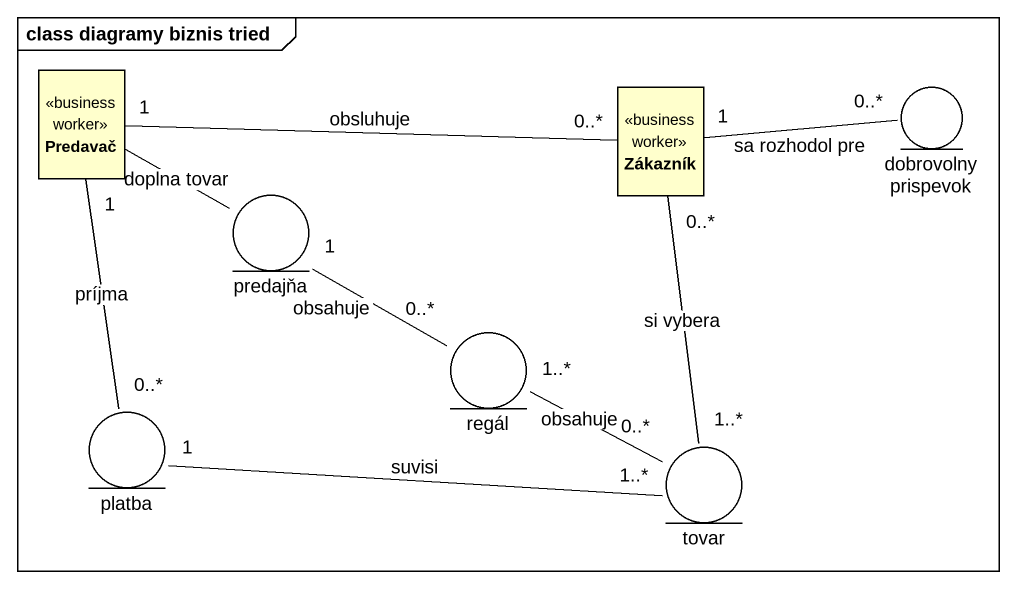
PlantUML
@startuml
mainframe class diagramy biznis tried
allowmixing
hide circle
hide empty members
class Predavač <<business worker>>
class Zákazník <<business worker>>
entity "dobrovolny prispevok" as dobrovolny_prispevok
entity predajňa
entity regál
entity platba
entity tovar
Predavač "1" -right- "0..*" Zákazník : obsluhuje
Predavač -- predajňa : doplna tovar
Predavač "1" -- "0..*" platba : príjma
Zákazník "1" -right- "0..*" dobrovolny_prispevok : sa rozhodol pre
Zákazník "0..*" -- "1..*" tovar : si vybera
predajňa "1" -- "0..*" regál : obsahuje
regál "1..*" -right- "0..*" tovar : obsahuje
tovar "1..*" -left- "1" platba : suvisi
@enduml
